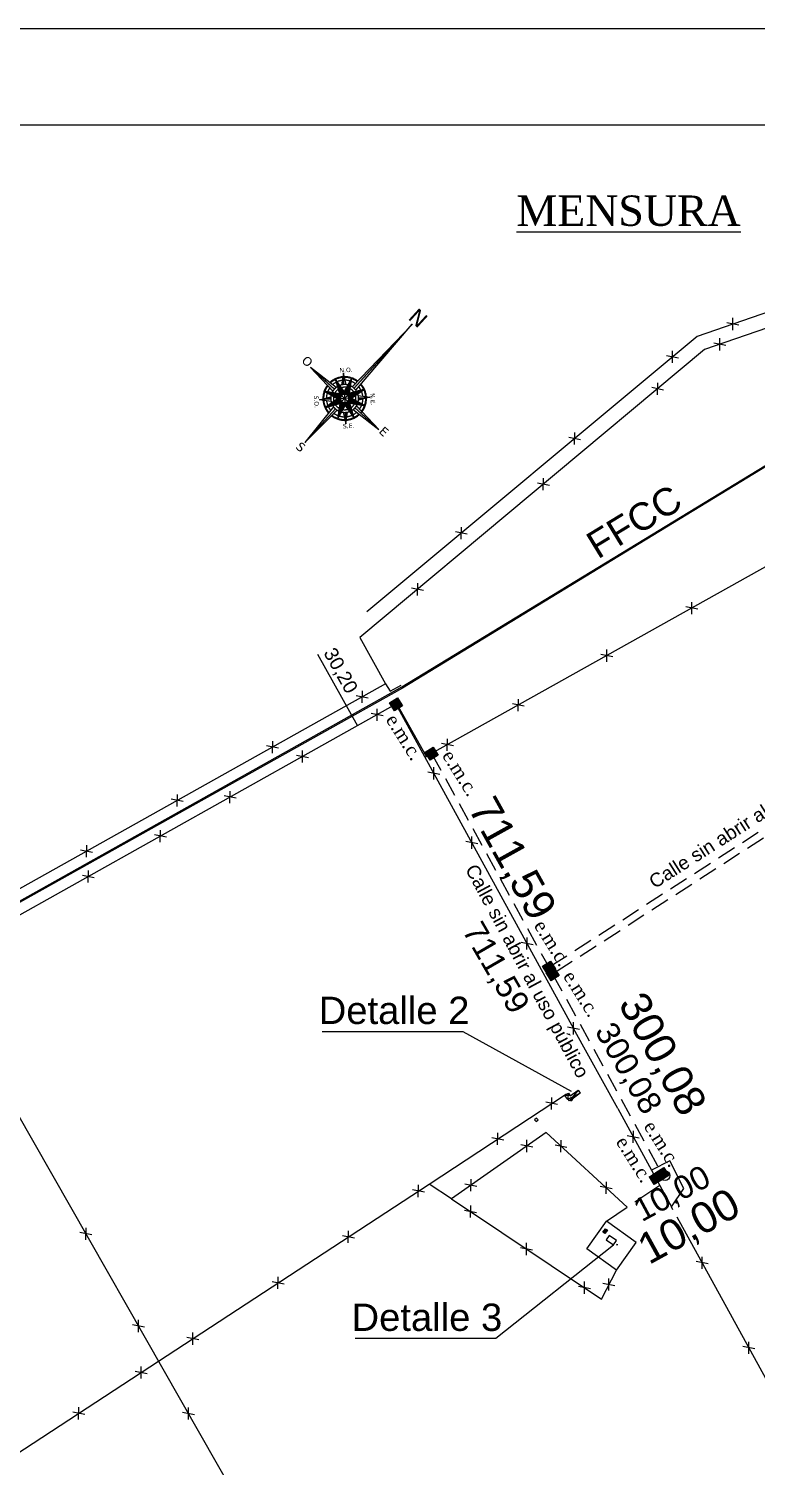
# Model space of a CAD drawing. Header units: feet. Extents: x 1554 to 7460, y 4629 to 11811.
# Drawn here: x 4014.9 to 4110.7, y 4939.9 to 5129.2 of the extents above; entities that cross this region are included whole.
import ezdxf
from ezdxf.enums import TextEntityAlignment as Align

# ---------------------------------------------------------------- set-up
doc = ezdxf.new("R2010")
doc.units = ezdxf.units.FT
doc.header["$MEASUREMENT"] = 0
doc.linetypes.add('ACAD_ISO12W100', pattern=[21, 12, -3, 0, -3, 0, -3])
doc.linetypes.add('DASHED2', pattern=[0.375, 0.25, -0.125])
doc.layers.get('0').update_dxf_attribs({"linetype": 'CONTINUOUS'})
for name, color, linetype in [('Alambrado', 1, 'CONTINUOUS'), ('CARATULA', 7, 'CONTINUOUS'), ('CROQUIS', 2, 'CONTINUOUS'), ('Edificaciòn', 1, 'CONTINUOUS'), ('MEDICION', 2, 'CONTINUOUS'), ('Riel', 2, 'CONTINUOUS'), ('Seccion', 6, 'ACAD_ISO12W100'), ('Subdivision', 5, 'CONTINUOUS'), ('Tanques', 140, 'CONTINUOUS')]:
    doc.layers.add(name, color=color, linetype=linetype)
doc.styles.add('ARIAL', font='arial.ttf')
doc.styles.add('style1', font='verdana.ttf')
doc.styles.add('Time New Roman', font='times.ttf')
doc.styles.add('Times New Roman', font='times.ttf')

# ---------------------------------------------------------------- blocks, each defined once
blk = doc.blocks.new('A$Cc8157756')
at = {"color": 2}
for p, q in [((10.57, 8.26), (2.82, 16.69)), ((10.78, 8.5), (2.82, 16.66)), ((9.7, 10.03), (2.82, 16.66)), ((10.78, 8.5), (6.59, 12.79)), ((13.12, 8.68), (16.42, 11.43)), ((13.12, 8.68), (16.36, 11.39)), ((13.37, 8.47), (16.42, 11.45)), ((13.37, 8.47), (16.42, 11.45)), ((16.36, 11.39), (13.37, 8.47)), ((13.58, 8.21), (16.41, 11.44)), ((11.06, 8.72), (9.7, 10.03)), ((11, 9.86), (11.41, 7.85)), ((12.07, 8.11), (11, 9.86)), ((11.79, 9), (12.1, 10.52)), ((13.2, 9.82), (12.07, 8.11)), ((12.08, 9.02), (12.1, 10.52)), ((12.08, 9.02), (12.1, 10.52)), ((12.1, 10.52), (12.39, 8.99)), ((12.72, 7.83), (13.2, 9.82)), ((9.42, 8.31), (11.13, 7.2)), ((11.41, 7.85), (9.42, 8.31)), ((11.4, 6.54), (12.72, 7.83)), ((11.41, 7.85), (12.7, 6.53)), ((11.67, 7.58), (11.41, 7.85)), ((12.07, 8.11), (12.05, 6.26)), ((12.07, 7.74), (12.07, 8.11)), ((12.46, 7.58), (12.73, 7.84)), ((14.72, 8.26), (12.72, 7.83)), ((12.98, 7.18), (14.72, 8.26)), ((10.75, 5.91), (7.69, 2.93)), ((10.75, 5.91), (7.69, 2.93)), ((11, 5.69), (7.7, 2.94)), ((10.54, 6.16), (7.71, 2.93)), ((7.76, 2.99), (10.75, 5.91)), ((11, 5.69), (7.76, 2.99)), ((10.25, 7.5), (8.73, 7.23)), ((8.73, 7.23), (10.25, 6.9)), ((10.23, 7.21), (8.73, 7.23)), ((11.13, 7.2), (9.4, 6.11)), ((9.4, 6.11), (11.4, 6.54)), ((10.75, 5.91), (9.9, 5.08)), ((11.4, 6.54), (10.92, 4.55)), ((10.92, 4.55), (12.05, 6.26)), ((11.13, 7.2), (11.21, 7.55)), ((11.13, 7.2), (12.98, 7.18)), ((11.5, 7.19), (11.13, 7.2)), ((11.4, 6.54), (11.66, 6.8)), ((12.05, 6.63), (12.05, 6.26)), ((12.05, 6.26), (13.11, 4.52)), ((12.45, 6.79), (12.7, 6.53)), ((12.61, 7.18), (12.98, 7.18)), ((12.7, 6.53), (14.7, 6.07)), ((13.11, 4.52), (12.7, 6.53)), ((14.7, 6.07), (12.98, 7.18)), ((17.53, 1.59), (13.34, 5.88)), ((13.34, 5.88), (17.53, 1.59)), ((13.34, 5.88), (17.53, 1.59)), ((13.34, 5.88), (17.53, 1.59)), ((13.54, 6.11), (17.53, 1.59)), ((17.53, 1.59), (13.54, 6.11)), ((13.86, 6.88), (15.39, 7.15)), ((15.39, 7.15), (13.87, 7.47)), ((15.39, 7.15), (13.89, 7.17)), ((15.39, 7.15), (15.39, 7.15)), ((15.39, 7.15), (15.39, 7.15)), ((15.39, 7.15), (15.39, 7.15)), ((15.39, 7.15), (15.39, 7.15)), ((15.39, 7.15), (15.39, 7.15)), ((15.39, 7.15), (15.39, 7.15)), ((15.39, 7.15), (15.39, 7.15)), ((15.39, 7.15), (15.39, 7.15)), ((15.39, 7.15), (15.39, 7.15)), ((15.39, 7.15), (15.39, 7.15)), ((15.39, 7.15), (15.39, 7.15)), ((15.39, 7.15), (15.39, 7.15)), ((15.39, 7.15), (15.39, 7.15)), ((15.39, 7.15), (15.39, 7.15)), ((15.39, 7.15), (15.39, 7.15)), ((15.39, 7.15), (15.39, 7.15)), ((15.39, 7.15), (15.39, 7.15)), ((15.39, 7.15), (15.39, 7.15)), ((15.39, 7.15), (15.39, 7.15)), ((12.02, 3.86), (11.73, 5.38)), ((12.33, 5.37), (12.02, 3.86)), ((12.04, 5.35), (12.02, 3.86)), ((13.09, 5.67), (17.53, 1.59))]:
    blk.add_line(p, q, dxfattribs=at)
at = {"color": 2, "linetype": 'Continuous'}
for p, q in [((11.99, 7.25), (12.12, 7.12)), ((11.99, 7.25), (12.12, 7.12)), ((12.12, 7.12), (11.99, 7.25)), ((12.12, 7.12), (11.99, 7.25)), ((11.99, 7.12), (12.12, 7.25)), ((12.12, 7.25), (11.99, 7.12)), ((12.12, 7.25), (11.99, 7.12)), ((11.99, 7.12), (12.12, 7.25))]:
    blk.add_line(p, q, dxfattribs=at)
at = {"color": 2}
for radius in [0.925, 0.834, 0.785, 0.736, 0.736, 0.736, 0.736, 0.736, 0.686, 0.686, 0.686, 0.686, 0.686, 0.686, 0.637, 0.588]:
    blk.add_circle((12.06, 7.19), radius, dxfattribs=at)
for radius, start, end in [(2.87, 91.0627, 127.8705), (2.78, 111.9471, 127.5907), (2.78, 91.4946, 111.2651), (2.41, 93.5343, 109.6703), (2.87, 44.3035, 89.3035), (2.78, 66.9471, 86.9959), (2.41, 68.5672, 84.8457), (2.78, 49.5674, 66.2651), (2.87, 139.9966, 177.5442), (2.78, 157.3418, 177.1124), (2.78, 140.248, 156.6598), (2.41, 158.9366, 175.0726), (2.41, 141.4313, 155.0397), (1.83, 162.7081, 196.2071), (1.83, 134.3035, 151.2071), (2.41, 113.5672, 126.2731), (1.83, 117.3999, 134.3035), (1.48, 134.3035, 147.2887), (1.48, 121.3183, 134.3035), (0.925, 134.3035, 224.3035), (0.925, 44.3035, 134.3035), (0.555, 134.3035, 224.3035), (1.83, 72.3999, 105.8989), (0.555, 44.3035, 134.3035), (1.48, 76.3183, 102.0454), (0.555, 314.3035, 44.3035), (0.925, 314.3035, 44.3035), (1.48, 44.3035, 57.0454), (1.83, 44.3035, 60.8989), (2.41, 51.0848, 64.6703), (1.83, 44.3035, 54.6698), (1.48, 31.5615, 44.3035), (1.83, 27.7081, 44.3035), (1.83, 342.7081, 16.2071), (2.41, 23.9366, 37.5221), (2.78, 22.3418, 39.0396), (2.87, 1.156, 39.3616), (2.41, 3.7612, 20.0397), (2.78, 1.611, 21.6598), (2.87, 181.156, 219.3616), (2.78, 181.611, 201.6598), (2.78, 202.3418, 219.0396), (2.41, 183.7612, 200.0397), (2.41, 203.9366, 217.5221), (1.83, 207.7081, 224.3035), (1.48, 166.5615, 192.2887), (1.83, 224.3035, 234.6698), (1.83, 224.3035, 240.8989), (1.48, 211.5615, 224.3035), (1.48, 224.3035, 237.0454), (0.925, 224.3035, 314.3035), (0.555, 224.3035, 314.3035), (1.48, 256.3183, 283.4163), (1.48, 300.0136, 314.3035), (1.83, 297.3999, 314.3035), (1.48, 314.3035, 327.2887), (1.83, 314.3035, 331.2071), (1.83, 314.3035, 324.1148), (1.48, 346.5615, 12.2887), (2.41, 321.0409, 335.0397), (2.78, 319.7365, 336.6598), (2.87, 319.4595, 357.5442), (2.41, 338.9366, 355.0726), (2.78, 337.3418, 357.1124), (2.87, 229.2453, 267.4509), (2.78, 229.5674, 246.2651), (2.41, 231.0848, 244.6703), (2.78, 246.9471, 266.9959), (2.41, 248.5672, 264.8457), (1.83, 252.3999, 285.8989), (2.87, 271.0627, 308.9342), (2.78, 271.4946, 291.2651), (2.41, 273.5343, 289.6703), (2.41, 293.5672, 307.2865), (2.78, 291.9471, 308.6456)]:
    blk.add_arc((12.06, 7.19), radius, start, end, dxfattribs=at)
for points in [[(10.57, 8.26), (10.78, 8.5), (2.82, 16.66)], [(13.12, 8.68), (16.36, 11.39), (13.37, 8.47), (16.36, 11.39)], [(11.41, 7.85), (12.07, 8.11), (11, 9.86)], [(12.07, 8.11), (12.72, 7.83), (13.2, 9.82)], [(12.08, 9.02), (12.1, 10.52), (12.39, 8.99), (12.1, 10.52)], [(11.13, 7.2), (11.41, 7.85), (9.42, 8.31)], [(12.72, 7.83), (12.98, 7.18), (14.72, 8.26)], [(11, 5.69), (10.75, 5.91), (7.76, 2.99)], [(10.25, 6.9), (8.73, 7.23), (10.23, 7.21), (8.73, 7.23)], [(11.4, 6.54), (11.13, 7.2), (9.4, 6.11)], [(12.05, 6.26), (11.4, 6.54), (10.92, 4.55)], [(12.7, 6.53), (12.05, 6.26), (13.11, 4.52)], [(12.98, 7.18), (12.7, 6.53), (14.7, 6.07)], [(13.54, 6.11), (17.5, 1.58), (13.34, 5.88), (17.5, 1.58)], [(17.53, 1.59), (13.34, 5.88), (17.53, 1.59), (17.5, 1.58)], [(13.87, 7.47), (13.89, 7.17), (15.39, 7.15)], [(11.73, 5.38), (12.02, 3.86), (12.04, 5.35), (12.02, 3.86)]]:
    blk.add_solid(points, dxfattribs=at)
at = {"color": 2, "style": 'style1'}
for s, height, rotation, p in [('N', 2.03, 44.3035, (2.04, 16.04)), ('E', 1.16, 44.3035, (16.76, 11.32)), ('N.E.', 0.58, 359.3035, (11.59, 10.6)), ('N.O.', 0.58, 89.3035, (8.61, 6.74)), ('S.E.', 0.58, 89.3035, (15.98, 6.73)), ('O', 1.16, 44.3035, (6.85, 1.72)), ('S.O.', 0.58, 359.3035, (11.44, 3.18)), ('S', 1.16, 44.3035, (18.12, 0.26))]:
    blk.add_text(s, height=height, rotation=rotation, dxfattribs=at).set_placement(p)

msp = doc.modelspace()

# ---------------------------------------------------------------- hatches: boundary and pattern name
h = msp.add_hatch()
h.set_pattern_fill('ANSI31', color=1, scale=0.025, angle=32.04493, style=0)
h.set_pattern_definition([(77.044927, (3768.92013, 5429.737664), (-0.077354601, 0.01779484), [])])
h.paths.add_polyline_path([(4063.455, 5041.099), (4062.386, 5040.43), (4063.039, 5039.387), (4064.108, 5040.056)])
h = msp.add_hatch()
h.set_pattern_fill('ANSI31', color=1, scale=0.025, angle=32.04493, style=0)
h.set_pattern_definition([(77.044927, (3773.61726, 5423.245425), (-0.077354601, 0.01779484), [])])
h.paths.add_polyline_path([(4068.152, 5034.607), (4067.083, 5033.938), (4067.736, 5032.895), (4068.805, 5033.564)])
h = msp.add_hatch()
h.set_pattern_fill('ANSI31', color=1, scale=0.025, angle=32.04493, style=0)
h.set_pattern_definition([(77.044927, (3789.07314, 5395.076226), (-0.077354601, 0.01779484), [])])
h.paths.add_polyline_path([(4083.608, 5006.438), (4082.539, 5005.769), (4083.192, 5004.726), (4084.261, 5005.395)])
h = msp.add_hatch()
h.set_pattern_fill('ANSI31', color=1, scale=0.025, angle=32.04493, style=0)
h.set_pattern_definition([(77.044927, (3789.55417, 5394.19952), (-0.077354601, 0.01779484), [])])
h.paths.add_polyline_path([(4084.089, 5005.561), (4083.02, 5004.892), (4083.673, 5003.849), (4084.742, 5004.518)])
h = msp.add_hatch()
h.set_pattern_fill('ANSI31', color=1, scale=0.025, angle=32.04493, style=0)
h.set_pattern_definition([(77.044927, (3803.98903, 5367.8912), (-0.077354601, 0.01779484), [])])
h.paths.add_polyline_path([(4098.524, 4979.253), (4097.455, 4978.584), (4098.108, 4977.541), (4099.176, 4978.21)])
h = msp.add_hatch()
h.set_pattern_fill('ANSI31', color=1, scale=0.025, angle=32.04493, style=0)
h.set_pattern_definition([(77.044927, (3803.147505, 5367.350975), (-0.077354601, 0.01779484), [])])
h.paths.add_polyline_path([(4097.682, 4978.713), (4096.614, 4978.044), (4097.266, 4977.001), (4098.335, 4977.67)])

# ---------------------------------------------------------------- linework, layer by layer
at = {"color": 1}
for p, q in [((4107.598, 5089.495, 0.119), (4107.625, 5091.094, 0.119)), ((4108.396, 5090.14, 0.119), (4106.827, 5090.449, 0.119)), ((4106.677, 5087.474, 0.12), (4105.107, 5087.783, 0.12)), ((4105.879, 5086.828, 0.12), (4105.905, 5088.428, 0.12)), ((4100.458, 5085.815, 0.112), (4098.888, 5086.124, 0.112)), ((4099.659, 5085.17, 0.112), (4099.686, 5086.77, 0.112)), ((4098.492, 5081.614, 0.112), (4096.922, 5081.923, 0.112)), ((4097.694, 5080.969, 0.112), (4097.721, 5082.569, 0.112)), ((4086.768, 5074.42, 0.109), (4086.795, 5076.02, 0.109)), ((4087.567, 5075.066, 0.109), (4085.997, 5075.375, 0.109)), ((4082.65, 5068.413, 0.101), (4082.677, 5070.013, 0.101)), ((4083.448, 5069.059, 0.101), (4081.879, 5069.368, 0.101)), ((4072.637, 5062.617, 0.105), (4071.068, 5062.926, 0.105)), ((4071.839, 5061.971, 0.105), (4071.866, 5063.571, 0.105)), ((4066.875, 5055.227, 0.089), (4065.306, 5055.536, 0.089)), ((4066.077, 5054.581, 0.089), (4066.104, 5056.181, 0.089)), ((4102.996, 5052.748, -0.061), (4101.426, 5053.057, -0.061)), ((4102.198, 5052.103, -0.061), (4102.225, 5053.703, -0.061)), ((4091.007, 5045.849, -0.089), (4091.034, 5047.448, -0.089)), ((4091.806, 5046.494, -0.089), (4090.236, 5046.803, -0.089)), ((4058.795, 5040.412, 0.062), (4058.822, 5042.011, 0.062)), ((4059.593, 5041.057, 0.062), (4058.023, 5041.366, 0.062)), ((4060.757, 5038.057, -0.147), (4060.784, 5039.657, -0.147)), ((4080.143, 5039.976, -0.119), (4078.573, 5040.285, -0.119)), ((4079.344, 5039.33, -0.119), (4079.371, 5040.93, -0.119)), ((4061.555, 5038.703, -0.147), (4059.985, 5039.012, -0.147)), ((4070.006, 5034.111, -0.143), (4070.033, 5035.711, -0.143)), ((4047.781, 5034.45, 0.06), (4046.211, 5034.759, 0.06)), ((4046.982, 5033.804, 0.06), (4047.009, 5035.404, 0.06)), ((4050.929, 5032.557, -0.143), (4050.955, 5034.157, -0.143)), ((4070.805, 5034.757, -0.143), (4069.235, 5035.066, -0.143)), ((4051.727, 5033.202, -0.143), (4050.157, 5033.511, -0.143)), ((4068.214, 5030.354, -0.148), (4068.241, 5031.953, -0.148)), ((4069.012, 5030.999, -0.148), (4067.442, 5031.308, -0.148)), ((4034.433, 5026.785, 0.057), (4034.46, 5028.384, 0.057)), ((4042.181, 5027.86, -0.139), (4040.611, 5028.169, -0.139)), ((4041.383, 5027.214, -0.139), (4041.41, 5028.814, -0.139)), ((4035.231, 5027.43, 0.057), (4033.661, 5027.739, 0.057)), ((4033.011, 5022.727, -0.135), (4031.441, 5023.036, -0.135)), ((4032.213, 5022.082, -0.135), (4032.239, 5023.682, -0.135)), ((4073.218, 5021.22, -0.148), (4073.245, 5022.819, -0.148)), ((4023.286, 5020.748, 0.054), (4021.716, 5021.057, 0.054)), ((4022.488, 5020.103, 0.054), (4022.515, 5021.703, 0.054)), ((4074.017, 5021.865, -0.148), (4072.447, 5022.174, -0.148)), ((4023.512, 5017.411, -0.131), (4021.942, 5017.72, -0.131)), ((4022.713, 5016.766, -0.131), (4022.74, 5018.365, -0.131)), ((4080.495, 5007.94, -0.148), (4080.521, 5009.54, -0.148)), ((4081.293, 5008.585, -0.148), (4079.723, 5008.894, -0.148)), ((4086.612, 4996.776, -0.148), (4086.638, 4998.375, -0.148)), ((4087.41, 4997.421, -0.148), (4085.84, 4997.73, -0.148)), ((4083.739, 4986.893, 0.149), (4083.766, 4988.492, 0.149)), ((4084.538, 4987.538, 0.149), (4082.968, 4987.847, 0.149)), ((4077.435, 4982.87, 0.125), (4075.865, 4983.179, 0.125)), ((4076.637, 4982.225, 0.125), (4076.663, 4983.824, 0.125)), ((4080.474, 4981.283, 0.119), (4080.5, 4982.883, 0.119)), ((4084.966, 4981.267, 0.119), (4084.993, 4982.866, 0.119)), ((4095.278, 4983.138, -0.098), (4093.708, 4983.447, -0.098)), ((4094.48, 4982.493, -0.098), (4094.507, 4984.093, -0.098)), ((4081.272, 4981.928, 0.119), (4079.702, 4982.237, 0.119)), ((4085.764, 4981.912, 0.119), (4084.194, 4982.221, 0.119)), ((4073.907, 4976.771, 0.12), (4072.337, 4977.08, 0.12)), ((4073.109, 4976.126, 0.12), (4073.136, 4977.725, 0.12)), ((4090.928, 4975.787, 0.12), (4090.954, 4977.387, 0.12)), ((4066.989, 4976.009, 0.091), (4065.419, 4976.318, 0.091)), ((4066.191, 4975.363, 0.091), (4066.217, 4976.963, 0.091)), ((4091.726, 4976.432, 0.12), (4090.156, 4976.741, 0.12)), ((4073.857, 4973.306, 0.117), (4072.287, 4973.615, 0.117)), ((4073.058, 4972.66, 0.117), (4073.085, 4974.26, 0.117)), ((4023.197, 4970.382, -0.008), (4021.627, 4970.691, -0.008)), ((4022.399, 4969.737, -0.008), (4022.426, 4971.337, -0.008)), ((4057.769, 4969.975, 0.064), (4056.199, 4970.284, 0.064)), ((4056.971, 4969.33, 0.064), (4056.997, 4970.93, 0.064)), ((4081.218, 4968.386, 0.108), (4079.648, 4968.695, 0.108)), ((4080.419, 4967.741, 0.108), (4080.446, 4969.341, 0.108)), ((4104.354, 4966.564, -0.008), (4102.785, 4966.873, -0.008)), ((4103.556, 4965.919, -0.008), (4103.583, 4967.519, -0.008)), ((4048.505, 4963.913, 0.038), (4046.935, 4964.222, 0.038)), ((4047.706, 4963.267, 0.038), (4047.733, 4964.867, 0.038)), ((4088.055, 4962.638, 0.099), (4088.082, 4964.238, 0.099)), ((4092.069, 4963.699, 0.103), (4090.499, 4964.008, 0.103)), ((4091.271, 4963.054, 0.103), (4091.297, 4964.653, 0.103)), ((4088.853, 4963.284, 0.099), (4087.284, 4963.593, 0.099)), ((4030.123, 4958.246, -0.008), (4028.553, 4958.555, -0.008)), ((4029.325, 4957.601, -0.008), (4029.351, 4959.201, -0.008)), ((4037.28, 4956.567, 0.005), (4035.711, 4956.876, 0.005)), ((4036.482, 4955.922, 0.005), (4036.509, 4957.522, 0.005)), ((4109.706, 4954.721, -0.008), (4109.733, 4956.321, -0.008)), ((4110.505, 4955.367, -0.008), (4108.935, 4955.676, -0.008)), ((4029.673, 4951.468, -0.008), (4029.7, 4953.068, -0.008)), ((4030.472, 4952.113, -0.008), (4028.902, 4952.422, -0.008)), ((4022.251, 4946.74, -0.01), (4020.681, 4947.049, -0.01)), ((4021.453, 4946.094, -0.01), (4021.479, 4947.694, -0.01)), ((4036.704, 4946.715, -0.008), (4035.134, 4947.024, -0.008)), ((4035.906, 4946.069, -0.008), (4035.932, 4947.669, -0.008))]:
    msp.add_line(p, q, dxfattribs=at)
at = {"color": 2}
for points, elevation in [([(4063.455, 5041.099), (4064.108, 5040.056), (4063.039, 5039.387), (4062.386, 5040.43)], -0.148), ([(4068.152, 5034.607), (4068.805, 5033.564), (4067.736, 5032.895), (4067.083, 5033.938)], -0.148), ([(4083.608, 5006.438), (4084.261, 5005.395), (4083.192, 5004.726), (4082.539, 5005.769)], -0.275), ([(4084.089, 5005.561), (4084.742, 5004.518), (4083.673, 5003.849), (4083.02, 5004.892)], -0.394), ([(4098.524, 4979.253), (4099.176, 4978.21), (4098.108, 4977.541), (4097.455, 4978.584)], -0.398), ([(4097.682, 4978.713), (4098.335, 4977.67), (4097.266, 4977.001), (4096.614, 4978.044)], -0.398)]:
    msp.add_lwpolyline(points, close=True, dxfattribs=dict(at, elevation=elevation))
at = {"layer": 'Alambrado', "color": 2}
for p, q in [((4141.293, 5101.96, 0.168), (4102.903, 5088.664, 0.112)), ((4140.814, 5099.754, 0.193), (4103.899, 5086.936, 0.116)), ((4103.899, 5086.936, 0.116), (4058.498, 5049.044, 0.083)), ((4102.903, 5088.664, 0.112), (4059.418, 5052.402, 0.103)), ((4058.498, 5049.044, 0.083), (4061.872, 5042.925, 0.063)), ((4061.872, 5042.925, 0.063), (3626.451, 4799.369, -0.034))]:
    msp.add_line(p, q, dxfattribs=at)
at = {"layer": 'Alambrado'}
for p, q in [((4061.872, 5042.925, 0.063), (4062.48, 5041.953, 0.071)), ((4062.48, 5041.953, 0.071), (4063.914, 5042.759, 0.087)), ((4067.271, 5033.375, -0.031), (4063.371, 5040.313, -0.031)), ((4067.271, 5033.375, -0.148), (4067.078, 5033.251, -0.148)), ((4067.944, 5033.751, -0.148), (4067.271, 5033.375, -0.148)), ((4056.529, 4910.754, -0.008), (4002.147, 5006.048, -0.008)), ((4067.607, 4977.082, 0.095), (4085.693, 4988.967, 0.156)), ((4083.027, 4983.861, 0.119), (4070.565, 4975.135, 0.12)), ((4093.71, 4974.042, 0.12), (4083.027, 4983.861, 0.119)), ((4099.328, 4980.117, 0.105), (4096.919, 4978.89, 0.093)), ((4101.176, 4976.486, 0.096), (4099.328, 4980.117, 0.105)), ((4031.982, 4953.768, -0.008), (4067.607, 4977.082, 0.095)), ((4070.565, 4975.135, 0.12), (4067.607, 4977.082, 0.095)), ((4097.474, 4977.857, -0.398), (4097.991, 4976.896, 0.096)), ((4097.991, 4976.896, 0.096), (4094.694, 4974.692, 0.133)), ((4097.991, 4976.896, 0.096), (4099.512, 4974.087, 0.139)), ((4099.512, 4974.087, 0.139), (4101.176, 4976.486, 0.096)), ((4070.565, 4975.135, 0.12), (4090.3, 4961.947, 0.096)), ((4090.99, 4972.188, 0.1), (4093.71, 4974.042, 0.12)), ((4099.729, 4973.689, 0.138), (4099.512, 4974.087, 0.139)), ((4088.366, 4968.55, 0.111), (4090.99, 4972.188, 0.1)), ((4094.899, 4969.405, 0.088), (4090.99, 4972.188, 0.1)), ((4116.89, 4942.466, -0.008), (4100.283, 4972.702, -0.008)), ((4092.268, 4965.76, 0.11), (4088.366, 4968.55, 0.111)), ((4092.268, 4965.76, 0.11), (4094.899, 4969.405, 0.088)), ((4090.3, 4961.947, 0.096), (4092.268, 4965.76, 0.11)), ((3973.022, 4915.228, -0.022), (4031.982, 4953.768, -0.008))]:
    msp.add_line(p, q, dxfattribs=at)
at = {"layer": 'Alambrado', "color": 1}
msp.add_line((4063.247, 5040.243, -0.148), (4063.371, 5040.313, -0.031), dxfattribs=at)
at = {"layer": 'CARATULA', "color": 1, "linetype": 'Continuous'}
msp.add_line((4579.23, 5129.172, -0.145), (3579.23, 5129.172, -0.145), dxfattribs=at)
at = {"layer": 'CARATULA', "color": 8, "linetype": 'Continuous'}
msp.add_line((4569.23, 5116.496, -0.145), (3619.23, 5116.496, -0.145), dxfattribs=at)
at = {"layer": 'Edificaciòn'}
for p, q in [((4085.486, 4988.739, -10.014), (4085.952, 4989.067, -10.014)), ((4085.871, 4988.191, -10.014), (4085.486, 4988.739, -10.014)), ((4086.205, 4988.707, -10.014), (4085.486, 4988.739, -10.014)), ((4085.945, 4988.243, -10.014), (4085.952, 4989.067, -10.014)), ((4087.509, 4989.025, -10.014), (4085.945, 4988.243, -10.014)), ((4085.952, 4989.067, -10.014), (4086.205, 4988.707, -10.014)), ((4087.227, 4989.426, -10.014), (4086.095, 4988.03, -10.014)), ((4086.205, 4988.707, -10.014), (4087.227, 4989.426, -10.014)), ((4087.509, 4989.025, -10.014), (4086.432, 4988.267, -10.014)), ((4087.227, 4989.426, -10.014), (4087.509, 4989.025, -10.014)), ((4085.945, 4988.243, -10.014), (4085.871, 4988.191, -10.014)), ((4086.095, 4988.03, -10.014), (4085.945, 4988.243, -10.014)), ((4086.219, 4988.117, -10.014), (4086.095, 4988.03, -10.014)), ((4086.291, 4988.015, -10.014), (4086.219, 4988.117, -10.014)), ((4086.503, 4988.165, -10.014), (4086.291, 4988.015, -10.014)), ((4086.432, 4988.267, -10.014), (4086.503, 4988.165, -10.014)), ((4081.733, 4985.768, -10.014), (4081.497, 4985.538, -10.014)), ((4081.497, 4985.538, -10.014), (4081.731, 4985.298, -10.014)), ((4081.731, 4985.298, -10.014), (4081.967, 4985.529, -10.014)), ((4081.967, 4985.529, -10.014), (4081.733, 4985.768, -10.014)), ((4090.486, 4970.753, 0.122), (4090.829, 4971.202, 0.121)), ((4091.106, 4971.008, 0.119), (4090.486, 4970.753, 0.122)), ((4090.764, 4970.559, 0.12), (4090.486, 4970.753, 0.122)), ((4090.764, 4970.559, 0.12), (4090.829, 4971.202, 0.121)), ((4091.106, 4971.008, 0.119), (4090.764, 4970.559, 0.12)), ((4090.829, 4971.202, 0.121), (4091.106, 4971.008, 0.119)), ((4091.305, 4970.315, -10.014), (4090.916, 4969.757, -10.014)), ((4090.916, 4969.757, -10.014), (4091.883, 4969.081, -10.014)), ((4092.272, 4969.639, -10.014), (4091.305, 4970.315, -10.014)), ((4091.883, 4969.081, -10.014), (4092.272, 4969.639, -10.014))]:
    msp.add_line(p, q, dxfattribs=at)
msp.add_circle((4092.361, 4969.101, -10.014), 0.05, dxfattribs=at)
at = {"layer": 'Riel', "color": 3}
for p, q in [((4064.036, 5042.525, 0.126), (4146.483, 5092.777, 0.236)), ((4146.579, 5092.63, 0.236), (4064.111, 5042.367, 0.125)), ((3621.759, 4795.094, 0.054), (4064.036, 5042.525, 0.126)), ((4064.111, 5042.367, 0.125), (3621.848, 4794.944, 0.053))]:
    msp.add_line(p, q, dxfattribs=at)
at = {"layer": 'Subdivision', "color": 2, "linetype": 'DASHED2', "ltscale": 10}
for p, q in [((4173.989, 5064.013, -0.003), (4083.4, 5005.582, -0.279)), ((4067.944, 5033.751, -0.148), (4083.4, 5005.582, -0.275))]:
    msp.add_line(p, q, dxfattribs=at)
at = {"layer": 'Subdivision', "linetype": 'DASHED2', "ltscale": 10}
for p, q in [((4174.681, 5063.291, -0.031), (4083.881, 5004.705, -0.394)), ((4083.881, 5004.705, -0.279), (4098.316, 4978.397, -0.398))]:
    msp.add_line(p, q, dxfattribs=at)
at = {"layer": 'Subdivision', "color": 2}
for p, q in [((4114.097, 5059.546, -0.031), (4067.944, 5033.751, -0.148)), ((4053.535, 4997.179, -99.861), (4072.073, 4997.179, -199.87)), ((4072.073, 4997.179, -199.87), (4086.332, 4989.3, -199.87)), ((4076.393, 4956.778, -199.87), (4091.883, 4969.081, -10.014)), ((4057.855, 4956.778, -99.861), (4076.393, 4956.778, -199.87))]:
    msp.add_line(p, q, dxfattribs=at)
at = {"layer": 'Subdivision', "color": 1}
msp.add_line((4052.902, 5046.819, -75.086), (4058.196, 5037.417, -0.146), dxfattribs=at)
at = {"layer": 'Subdivision'}
for p, q in [((4063.247, 5040.243, -0.148), (3782.296, 4883.004, -0.031)), ((4063.247, 5040.243, -0.148), (4086.625, 4997.575, -0.148)), ((4092.447, 4987.007, -0.076), (4086.625, 4997.575, -0.148)), ((4092.447, 4987.007, -0.076), (4096.919, 4978.89, -0.123)), ((4096.919, 4978.89, -0.123), (4097.474, 4977.857, -0.398)), ((4097.474, 4977.857, -0.398), (4098.316, 4978.397, -0.398))]:
    msp.add_line(p, q, dxfattribs=at)
at = {"layer": 'Tanques'}
msp.add_circle((4098.679, 4978.191, 0.198), 0.65, dxfattribs=at)

# ---------------------------------------------------------------- block references
at = {"layer": 'Seccion', "rotation": 273.4780324525649}
msp.add_blockref('A$Cc8157756', (4048.583, 5092.1, -99.861), dxfattribs=at)

# ---------------------------------------------------------------- texts
at = {"color": 1, "style": 'Time New Roman'}
for p in [(4061.839, 5038.225, -199.564), (4069.254, 5033.501, -99.734), (4081.343, 5011.119, -0.275), (4085.191, 5004.455, -99.979), (4095.807, 4984.699, -99.983), (4092.137, 4982.646, -99.983)]:
    msp.add_text('e.m.c.', height=1.8, rotation=302.04493, dxfattribs=at).set_placement(p)
at = {"color": 1, "attachment_point": 5, "style": 'ARIAL'}
for s, insert, char_height, rotation in [('FFCC', (4094.618, 5064.28, -199.89), 3.6, 31.3452), ('Calle sin abrir al uso público', (4110.218, 5024.896, -99.861), 1.8, 32.58512), ('Calle sin abrir al uso público', (4080.309, 5004.999, -299.586), 1.8, 298.23759)]:
    msp.add_mtext(s, dxfattribs=dict(at, insert=insert, char_height=char_height, rotation=rotation))
at = {"color": 1, "insert": (4055.24, 5047.921, -83.496), "char_height": 1.8231, "width": 3.38878, "attachment_point": 1, "rotation": 299.15871, "style": 'ARIAL'}
msp.add_mtext('30,20', dxfattribs=at)
at = {"color": 1, "char_height": 3.6, "attachment_point": 5, "style": 'ARIAL'}
for s, insert in [('Detalle 2', (4062.998, 4999.922, -99.861)), ('Detalle 3', (4067.318, 4959.521, -99.861))]:
    msp.add_mtext(s, dxfattribs=dict(at, insert=insert))
at = {"layer": 'CROQUIS', "style": 'Times New Roman'}
msp.add_text('%%UMENSURA', height=4, dxfattribs=at).set_placement((4093.878, 5103.224), align=Align.CENTER)
at = {"layer": 'MEDICION', "color": 3, "char_height": 4.0514, "width": 7.97874, "attachment_point": 1, "style": 'ARIAL'}
for s, insert, rotation in [('711,59', (4076.221, 5028.531, -0.148), 299.04762), ('300,08', (4095.99, 5002.79, -0.148), 299.04762), ('10,00', (4094.598, 4969.946, -0.148), 28.8174)]:
    msp.add_mtext(s, dxfattribs=dict(at, insert=insert, rotation=rotation))
at = {"layer": 'MEDICION', "color": 2, "char_height": 3.0386, "width": 7.97874, "attachment_point": 1, "style": 'ARIAL'}
for s, insert, rotation in [('711,59', (4074.537, 5011.982, -99.861), 300.07169), ('300,08', (4091.986, 4998.742, -99.861), 300.07169), ('10,00', (4094.174, 4974.713, -0.008), 28.26804)]:
    msp.add_mtext(s, dxfattribs=dict(at, insert=insert, rotation=rotation))

doc.saveas('drawing.dxf')
